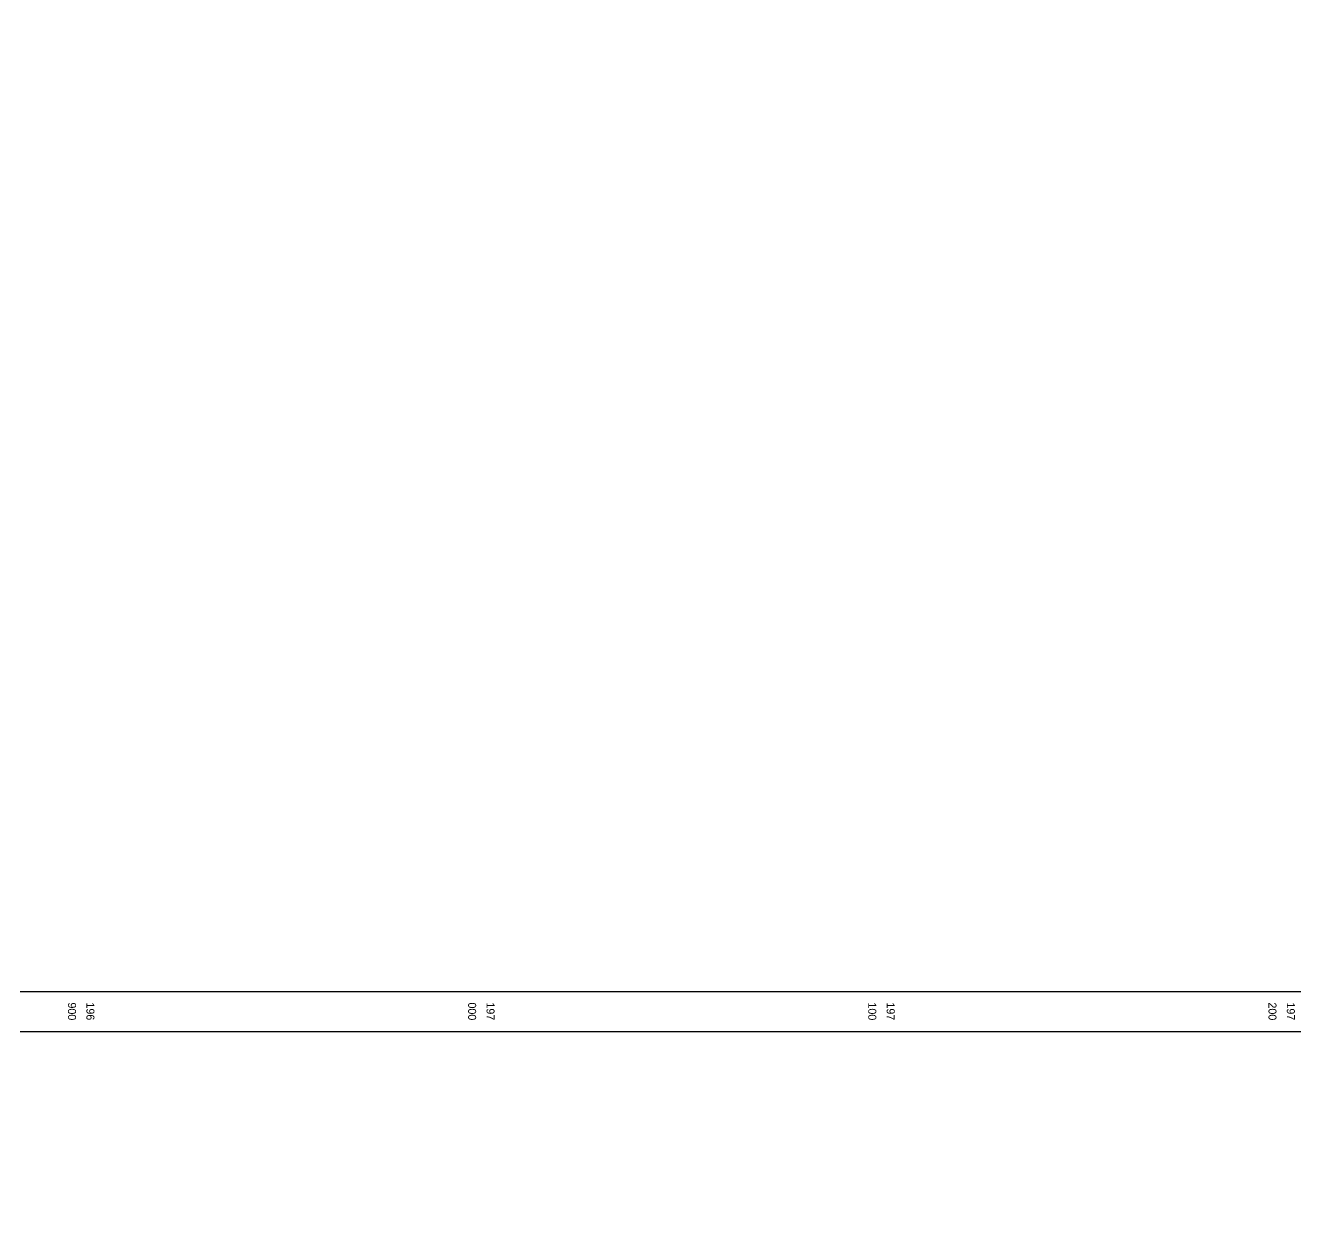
# Model space of a CAD drawing. Header units: metres. Extents: x 196582 to 208442, y 561446 to 572119.
# Drawn here: x 196886.4 to 197203.8, y 563491.8 to 563789.6 of the extents above; entities that cross this region are included whole.
import ezdxf
from ezdxf.enums import TextEntityAlignment as Align

# ---------------------------------------------------------------- set-up
doc = ezdxf.new("R2010")
doc.units = ezdxf.units.M
doc.header["$MEASUREMENT"] = 0
for name, color, linetype in [('M1200', 7, 'Continuous'), ('M1202', 7, 'Continuous'), ('M1300', 7, 'Continuous')]:
    doc.layers.add(name, color=color, linetype=linetype)
doc.styles.add('TRHEBTXT', font='simpheb')
picture_1 = doc.add_image_def('image1.ecw', size_in_pixel=(118525, 46520))

msp = doc.modelspace()

# ---------------------------------------------------------------- linework, layer by layer
at = {"layer": 'M1200'}
msp.add_lwpolyline([(196591.8, 563548.29), (204032.4, 563548.29), (204032.4, 565786.08), (196591.8, 565786.08), (196591.8, 563548.29)], close=True, dxfattribs=at)
at = {"layer": 'M1300'}
msp.add_lwpolyline([(196581.8, 563538.29), (204042.4, 563538.29), (204042.4, 565796.08), (196581.8, 565796.08), (196581.8, 563538.29)], close=True, dxfattribs=at)

# ---------------------------------------------------------------- texts
at = {"layer": 'M1202', "style": 'TRHEBTXT'}
for s, p in [('900', (196899, 563543.29)), ('000', (196999, 563543.29)), ('200', (197199, 563543.29)), ('100', (197099, 563543.29))]:
    msp.add_text(s, height=2, rotation=270, dxfattribs=at).set_placement(p, align=Align.TOP_CENTER)
for s, p in [('196', (196901, 563543.29)), ('197', (197001, 563543.29)), ('197', (197101, 563543.29)), ('197', (197201, 563543.29))]:
    msp.add_text(s, height=2, rotation=270, dxfattribs=at).set_placement(p, align=Align.BOTTOM_CENTER)

# ---------------------------------------------------------------- pictures from other files: only their frames are drawn
image = msp.add_image(picture_1, insert=(196589.83, 561446.34), size_in_units=(11852.5, 4652))
image.dxf.flags = 7

doc.saveas('drawing.dxf')
